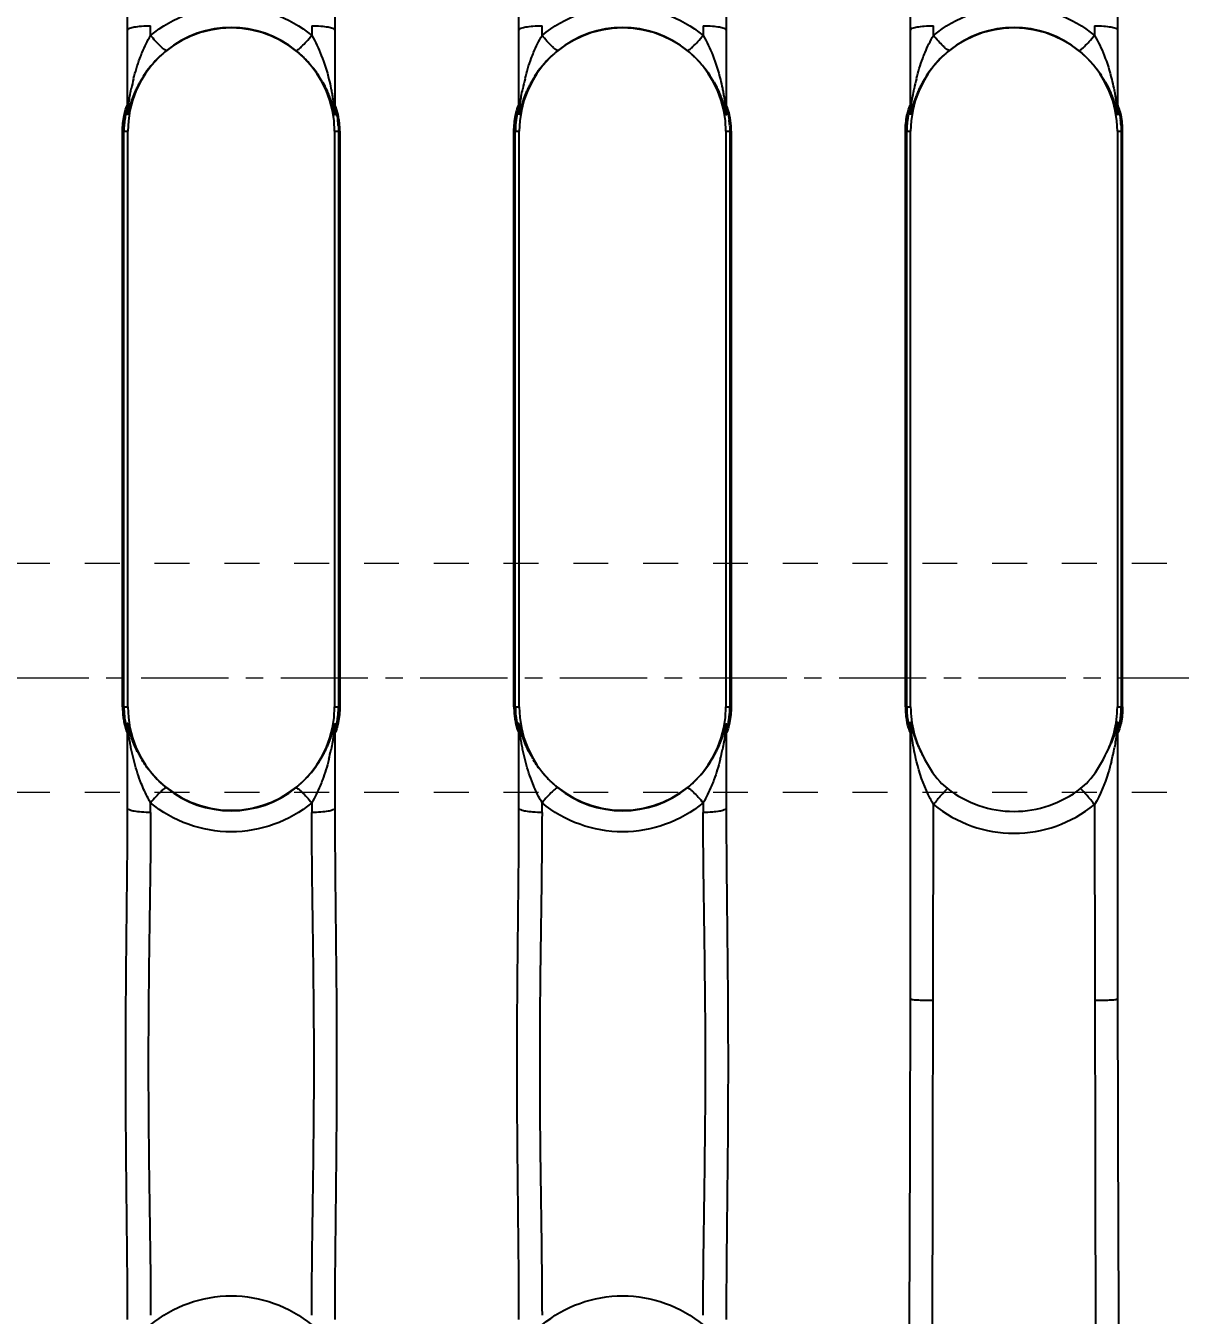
# Model space of a CAD drawing. Header units: millimetres. Extents: x 1147 to 12155, y -6137 to -4403.
# Drawn here: x 4132.5 to 4182.9, y -5241.6 to -5185.3 of the extents above; entities that cross this region are included whole.
import ezdxf

# ---------------------------------------------------------------- set-up
doc = ezdxf.new("R2010")
doc.units = ezdxf.units.MM
doc.header["$LTSCALE"] = 16.335
doc.header["$PDMODE"] = 3
doc.header["$PDSIZE"] = 0.3125
doc.linetypes.add('CENTER', pattern=[0.6, 0.375, -0.075, 0.075, -0.075])
doc.linetypes.add('HIDDEN', pattern=[0.2, 0.1, -0.1])
doc.layers.get('0').update_dxf_attribs({"linetype": 'CONTINUOUS'})
doc.layers.get('Defpoints').update_dxf_attribs({"linetype": 'CONTINUOUS'})
doc.layers.add('cool', color=153, linetype='HIDDEN', lineweight=9)
doc.layers.add('DEFAULT_2', color=8, linetype='HIDDEN')
doc.styles.get("Standard").update_dxf_attribs({"font": 'txt', "width": 0.8})
doc.dimstyles.get("Standard").update_dxf_attribs({"dimtxt": 0.15625, "dimasz": 0.1875, "dimexe": 0.125, "dimexo": 0.0625, "dimtad": 0, "dimtih": 1, "dimtoh": 1, "dimdsep": 46, "dimtxsty": 'Standard', "dimcen": 0.09, "dimadec": 0, "dimazin": 0, "dimtp": 0.01, "dimtm": 0.01, "dimtfac": 1, "dimtofl": 0, "dimtmove": 0, "dimatfit": 3, "dimfxl": 0, "dimtolj": 1, "dimarcsym": 0})

# ---------------------------------------------------------------- blocks, each defined once
blk = doc.blocks.new('*D704')
at = {"color": 4, "lineweight": -2}
blk.add_line((4350.879, -5108.772), (4392.478, -5108.772), dxfattribs=at)
at = {"layer": 'Defpoints', "color": 0}
for p in [(4350.817, -5108.772), (4392.478, -5108.772), (4103.729, -5263.772)]:
    blk.add_point(p, dxfattribs=at)
at = {"color": 6, "insert": (4406.344, -5108.772), "char_height": 8, "attachment_point": 5}
blk.add_mtext('\\A1;155.00', dxfattribs=at)
blk = doc.blocks.new('*D705')
at = {"color": 4, "lineweight": -2}
blk.add_line((4348.791, -5058.772), (4392.478, -5058.772), dxfattribs=at)
at = {"layer": 'Defpoints', "color": 0}
for p in [(4348.729, -5058.772), (4392.478, -5058.772), (4103.729, -5263.772)]:
    blk.add_point(p, dxfattribs=at)
at = {"color": 6, "insert": (4406.878, -5058.772), "char_height": 8, "attachment_point": 5}
blk.add_mtext('\\A1;205.00', dxfattribs=at)
blk = doc.blocks.new('*D712')
at = {"color": 4, "lineweight": -2}
blk.add_line((4278.729, -5051.259), (4278.729, -5013.344), dxfattribs=at)
at = {"layer": 'Defpoints', "color": 0}
for p in [(4278.729, -5013.344), (4278.729, -5051.321), (4103.729, -5263.772)]:
    blk.add_point(p, dxfattribs=at)
at = {"color": 6, "insert": (4278.729, -4999.477), "char_height": 8, "attachment_point": 5, "rotation": 90}
blk.add_mtext('\\A1;175.00', dxfattribs=at)
blk = doc.blocks.new('*D713')
at = {"color": 4, "lineweight": -2}
blk.add_line((4348.729, -5054.498), (4348.729, -5013.344), dxfattribs=at)
at = {"layer": 'Defpoints', "color": 0}
for p in [(4348.729, -5013.344), (4348.729, -5054.56), (4103.729, -5263.772)]:
    blk.add_point(p, dxfattribs=at)
at = {"color": 6, "insert": (4348.729, -4998.41), "char_height": 8, "attachment_point": 5, "rotation": 90}
blk.add_mtext('\\A1;245.00', dxfattribs=at)
blk = doc.blocks.new('37')
at = {"layer": 'cool', "ltscale": 0.932966}
for p, q in [((1170, 55), (734.334, 55)), ((1170, 45), (734.334, 45))]:
    blk.add_line(p, q, dxfattribs=at)
at = {"layer": 'cool', "color": 1, "linetype": 'CENTER', "ltscale": 0.621977}
blk.add_line((1183.887, 50), (720, 50), dxfattribs=at)

msp = doc.modelspace()

# ---------------------------------------------------------------- linework, layer by layer
at = {"color": 7, "linetype": 'Continuous'}
for p, q in [((4137.916, -5185.71), (4137.916, -5185.287)), ((4144.954, -5185.287), (4144.954, -5185.71)), ((4155.009, -5185.71), (4155.009, -5185.287)), ((4162.048, -5185.287), (4162.048, -5185.71)), ((4172.103, -5185.71), (4172.103, -5185.287)), ((4179.141, -5185.287), (4179.141, -5185.71)), ((4136.91, -5189.007), (4136.91, -5185.467)), ((4145.96, -5185.467), (4145.96, -5189.007)), ((4154.004, -5189.007), (4154.004, -5185.467)), ((4163.053, -5185.467), (4163.053, -5189.007)), ((4171.097, -5189.007), (4171.097, -5185.467)), ((4180.147, -5185.467), (4180.147, -5189.007)), ((4136.692, -5215.032), (4136.692, -5189.895)), ((4136.692, -5189.895), (4136.921, -5189.895)), ((4136.75, -5215.032), (4136.75, -5189.895)), ((4136.921, -5215.032), (4136.921, -5189.895)), ((4145.949, -5189.895), (4145.949, -5215.032)), ((4145.949, -5189.895), (4146.179, -5189.895)), ((4146.12, -5189.895), (4146.12, -5215.032)), ((4146.179, -5189.895), (4146.179, -5215.032)), ((4153.785, -5215.032), (4153.785, -5189.895)), ((4153.785, -5189.895), (4154.015, -5189.895)), ((4153.844, -5215.032), (4153.844, -5189.895)), ((4154.015, -5215.032), (4154.015, -5189.895)), ((4163.042, -5189.895), (4163.042, -5215.032)), ((4163.042, -5189.895), (4163.272, -5189.895)), ((4163.214, -5189.895), (4163.214, -5215.032)), ((4163.272, -5189.895), (4163.272, -5215.032)), ((4170.879, -5215.032), (4170.879, -5189.895)), ((4170.879, -5189.895), (4171.108, -5189.895)), ((4170.937, -5215.032), (4170.937, -5189.895)), ((4171.108, -5215.032), (4171.108, -5189.895)), ((4180.136, -5189.895), (4180.136, -5215.032)), ((4180.136, -5189.895), (4180.366, -5189.895)), ((4180.307, -5189.895), (4180.307, -5215.032)), ((4180.366, -5215.032), (4180.366, -5189.895)), ((4136.692, -5215.032), (4136.921, -5215.032)), ((4145.949, -5215.032), (4146.179, -5215.032)), ((4153.785, -5215.032), (4154.015, -5215.032)), ((4163.042, -5215.032), (4163.272, -5215.032)), ((4170.879, -5215.032), (4171.108, -5215.032)), ((4180.136, -5215.032), (4180.366, -5215.032)), ((4136.91, -5219.46), (4136.91, -5215.92)), ((4145.96, -5215.92), (4145.96, -5219.46)), ((4154.004, -5219.46), (4154.004, -5215.92)), ((4163.053, -5215.92), (4163.053, -5219.46)), ((4171.097, -5227.794), (4171.097, -5215.859)), ((4180.147, -5215.859), (4180.147, -5227.794)), ((4137.916, -5219.64), (4137.916, -5219.217)), ((4144.954, -5219.217), (4144.954, -5219.64)), ((4155.009, -5219.64), (4155.009, -5219.217)), ((4162.048, -5219.217), (4162.048, -5219.64)), ((4172.041, -5258.772), (4172.103, -5219.292)), ((4179.141, -5219.292), (4179.203, -5258.772))]:
    msp.add_line(p, q, dxfattribs=at)
for centre, radius, start, end in [((4141.435, -5189.895), 4.514, 0, 180), ((4141.435, -5189.842), 4.481, 50.8645, 129.1355), ((4158.529, -5189.895), 4.514, 0, 180), ((4158.529, -5189.842), 4.481, 50.8645, 129.1355), ((4175.622, -5189.895), 4.514, 0, 180), ((4175.622, -5189.842), 4.481, 50.8645, 129.1355), ((4146.252, -5189.893), 9.364, 165.801, 168.5758), ((4163.345, -5189.893), 9.364, 165.801, 168.5758), ((4180.439, -5189.893), 9.364, 165.801, 168.5758), ((4135.875, -5188.782), 1.035, 348.0413, 359.9855), ((4146.994, -5188.782), 1.035, 180.0136, 191.9603), ((4152.969, -5188.782), 1.035, 348.0413, 359.9855), ((4164.088, -5188.782), 1.035, 180.0136, 191.9603), ((4170.062, -5188.782), 1.035, 348.0413, 359.9855), ((4181.182, -5188.782), 1.035, 180.0207, 191.9619), ((4112.738, -5190.072), 24.174, 2.1155, 2.5502), ((4135.918, -5189.008), 0.992, 350.0929, 0.0811), ((4146.952, -5189.008), 0.992, 179.9201, 189.9059), ((4171.23, -5190.113), 25.272, 177.7374, 177.8828), ((4169.05, -5190.026), 23.091, 177.4423, 177.7382), ((4129.832, -5190.072), 24.174, 2.1155, 2.5502), ((4153.012, -5189.008), 0.992, 350.0929, 0.0811), ((4164.046, -5189.008), 0.992, 179.9201, 189.9059), ((4188.323, -5190.113), 25.272, 177.7374, 177.8828), ((4186.144, -5190.026), 23.091, 177.4423, 177.7382), ((4149.068, -5189.988), 22.03, 2.1049, 2.5802), ((4170.101, -5189.006), 0.997, 350.0466, 359.9882), ((4181.144, -5189.006), 0.997, 180.0114, 189.9533), ((4202.193, -5189.988), 22.046, 177.7295, 177.895), ((4202.788, -5190.014), 22.641, 177.424, 177.7254), ((4142.09, -5189.925), 4.031, 4.0408, 7.3098), ((4159.184, -5189.925), 4.031, 4.0408, 7.3098), ((4176.277, -5189.925), 4.031, 4.0409, 7.3098), ((4141.435, -5215.032), 4.514, 180, 0), ((4158.529, -5215.032), 4.514, 180, 0), ((4175.622, -5215.032), 4.514, 180, 208.095), ((4175.622, -5215.032), 4.514, 331.9003, 0), ((4111.64, -5214.814), 25.272, 357.7374, 357.8828), ((4135.902, -5215.922), 1.008, 0.0609, 9.8902), ((4146.952, -5215.919), 0.992, 170.0929, 180.0812), ((4170.132, -5214.855), 24.174, 182.1155, 182.5502), ((4128.734, -5214.814), 25.272, 357.7374, 357.8828), ((4152.996, -5215.922), 1.008, 0.0609, 9.8902), ((4164.046, -5215.919), 0.992, 170.0929, 180.0812), ((4187.225, -5214.855), 24.174, 182.1155, 182.5502), ((4149.285, -5214.948), 21.812, 357.4164, 357.8109), ((4149.049, -5214.94), 22.048, 357.8136, 358.0275), ((4201.801, -5214.954), 21.653, 181.9711, 182.3942), ((4113.82, -5214.901), 23.091, 357.4423, 357.7382), ((4135.876, -5216.145), 1.035, 0.0136, 11.9603), ((4146.995, -5216.145), 1.035, 168.0412, 179.986), ((4130.914, -5214.901), 23.091, 357.4423, 357.7382), ((4152.969, -5216.145), 1.035, 0.0136, 11.9603), ((4164.088, -5216.145), 1.035, 168.0412, 179.986), ((4170.062, -5216.146), 1.035, 4.0038, 11.9625), ((4181.182, -5216.145), 1.035, 168.0405, 176.0034), ((4203.745, -5214.871), 23.6, 182.399, 182.5752), ((4136.624, -5215.036), 9.359, 345.7983, 348.5588), ((4153.717, -5215.036), 9.359, 345.7983, 348.5588), ((4175.759, -5214.825), 4.733, 205.5749, 209.5312), ((4175.349, -5214.753), 4.887, 330.5216, 333.608), ((4170.436, -5215.071), 9.727, 346.0175, 349.7372), ((4141.435, -5215.085), 4.481, 230.8647, 309.1354), ((4158.529, -5215.085), 4.481, 230.8656, 309.1337), ((4175.622, -5214.977), 5.568, 230.8011, 309.2006)]:
    msp.add_arc(centre, radius, start, end, dxfattribs=at)
for points, knots in [([(4136.91, -5185.467), (4136.91, -5183.612), (4136.86, -5179.893), (4136.816, -5174.309), (4136.86, -5168.726), (4136.91, -5165.007), (4136.91, -5163.152)], [0, 0, 0, 0, 0.249324, 0.499998, 0.750687, 1, 1, 1, 1]), ([(4145.96, -5163.152), (4145.96, -5165.007), (4146.011, -5168.726), (4146.054, -5174.309), (4146.01, -5179.893), (4145.96, -5183.612), (4145.96, -5185.467)], [0, 0, 0, 0, 0.249311, 0.500002, 0.750674, 1, 1, 1, 1]), ([(4154.004, -5185.467), (4154.004, -5183.612), (4153.953, -5179.893), (4153.909, -5174.309), (4153.953, -5168.726), (4154.004, -5165.007), (4154.004, -5163.152)], [0, 0, 0, 0, 0.249324, 0.499998, 0.750687, 1, 1, 1, 1]), ([(4163.053, -5163.152), (4163.053, -5165.007), (4163.104, -5168.726), (4163.148, -5174.309), (4163.104, -5179.893), (4163.053, -5183.612), (4163.053, -5185.467)], [0, 0, 0, 0, 0.249311, 0.500002, 0.750674, 1, 1, 1, 1]), ([(4171.097, -5185.467), (4171.097, -5183.612), (4171.047, -5179.893), (4171.003, -5174.309), (4171.047, -5168.726), (4171.097, -5165.007), (4171.097, -5163.152)], [0, 0, 0, 0, 0.249324, 0.499998, 0.750687, 1, 1, 1, 1]), ([(4180.147, -5163.152), (4180.147, -5165.007), (4180.197, -5168.726), (4180.242, -5174.31), (4180.198, -5179.893), (4180.147, -5183.612), (4180.147, -5185.467)], [0, 0, 0, 0, 0.249332, 0.5, 0.750668, 1, 1, 1, 1]), ([(4137.916, -5185.71), (4138.403, -5185.307), (4139.527, -5184.662), (4141.435, -5184.328), (4143.344, -5184.662), (4144.467, -5185.307), (4144.954, -5185.71)], [0, 0, 0, 0, 0.249605, 0.500006, 0.750405, 1, 1, 1, 1]), ([(4155.009, -5185.71), (4155.496, -5185.307), (4156.62, -5184.662), (4158.529, -5184.328), (4160.437, -5184.662), (4161.561, -5185.307), (4162.048, -5185.71)], [0, 0, 0, 0, 0.249605, 0.500006, 0.750405, 1, 1, 1, 1]), ([(4172.103, -5185.71), (4172.59, -5185.307), (4173.714, -5184.662), (4175.622, -5184.328), (4177.531, -5184.662), (4178.654, -5185.307), (4179.141, -5185.71)], [0, 0, 0, 0, 0.249605, 0.500006, 0.750405, 1, 1, 1, 1]), ([(4136.91, -5185.467), (4136.91, -5185.43), (4137.04, -5185.371), (4137.228, -5185.332), (4137.548, -5185.294), (4137.782, -5185.287), (4137.916, -5185.287)], [0, 0, 0, 0, 0.105188, 0.315079, 0.615705, 1, 1, 1, 1]), ([(4144.954, -5185.287), (4145.088, -5185.287), (4145.323, -5185.294), (4145.642, -5185.332), (4145.83, -5185.371), (4145.96, -5185.43), (4145.96, -5185.467)], [0, 0, 0, 0, 0.384295, 0.684921, 0.894812, 1, 1, 1, 1]), ([(4154.004, -5185.467), (4154.004, -5185.43), (4154.134, -5185.371), (4154.322, -5185.332), (4154.641, -5185.294), (4154.876, -5185.287), (4155.009, -5185.287)], [0, 0, 0, 0, 0.105188, 0.315079, 0.615705, 1, 1, 1, 1]), ([(4162.048, -5185.287), (4162.181, -5185.287), (4162.416, -5185.294), (4162.736, -5185.332), (4162.923, -5185.371), (4163.053, -5185.43), (4163.053, -5185.467)], [0, 0, 0, 0, 0.384295, 0.684921, 0.894812, 1, 1, 1, 1]), ([(4171.097, -5185.467), (4171.097, -5185.43), (4171.227, -5185.371), (4171.415, -5185.332), (4171.735, -5185.294), (4171.969, -5185.287), (4172.103, -5185.287)], [0, 0, 0, 0, 0.105188, 0.315079, 0.615705, 1, 1, 1, 1]), ([(4179.141, -5185.287), (4179.275, -5185.287), (4179.51, -5185.294), (4179.829, -5185.332), (4180.017, -5185.371), (4180.147, -5185.43), (4180.147, -5185.467)], [0, 0, 0, 0, 0.384295, 0.684921, 0.894812, 1, 1, 1, 1]), ([(4137.447, -5186.716), (4137.48, -5186.627), (4137.616, -5186.283), (4137.778, -5185.948), (4137.916, -5185.71)], [0, 0, 0, 0, 0.256404, 1, 1, 1, 1]), ([(4138.607, -5186.366), (4138.595, -5186.369), (4138.559, -5186.353), (4138.503, -5186.317), (4138.427, -5186.255), (4138.298, -5186.135), (4138.124, -5185.951), (4137.986, -5185.793), (4137.916, -5185.71)], [0, 0, 0, 0, 0.038918, 0.110646, 0.213333, 0.343087, 0.66087, 1, 1, 1, 1]), ([(4144.264, -5186.366), (4144.274, -5186.369), (4144.306, -5186.357), (4144.357, -5186.325), (4144.428, -5186.268), (4144.555, -5186.152), (4144.734, -5185.964), (4144.879, -5185.799), (4144.954, -5185.71)], [0, 0, 0, 0, 0.034384, 0.097734, 0.191301, 0.314583, 0.635993, 1, 1, 1, 1]), ([(4154.54, -5186.716), (4154.573, -5186.627), (4154.709, -5186.283), (4154.872, -5185.948), (4155.009, -5185.71)], [0, 0, 0, 0, 0.256404, 1, 1, 1, 1]), ([(4155.7, -5186.366), (4155.688, -5186.369), (4155.652, -5186.353), (4155.597, -5186.317), (4155.521, -5186.255), (4155.392, -5186.135), (4155.218, -5185.951), (4155.079, -5185.793), (4155.009, -5185.71)], [0, 0, 0, 0, 0.038918, 0.110646, 0.213333, 0.343087, 0.66087, 1, 1, 1, 1]), ([(4161.357, -5186.366), (4161.368, -5186.369), (4161.4, -5186.357), (4161.45, -5186.325), (4161.521, -5186.268), (4161.649, -5186.152), (4161.828, -5185.964), (4161.973, -5185.799), (4162.048, -5185.71)], [0, 0, 0, 0, 0.034384, 0.097734, 0.191301, 0.314583, 0.635993, 1, 1, 1, 1]), ([(4171.634, -5186.716), (4171.667, -5186.627), (4171.803, -5186.283), (4171.965, -5185.948), (4172.103, -5185.71)], [0, 0, 0, 0, 0.256404, 1, 1, 1, 1]), ([(4172.794, -5186.366), (4172.782, -5186.369), (4172.746, -5186.353), (4172.69, -5186.317), (4172.614, -5186.255), (4172.485, -5186.135), (4172.311, -5185.951), (4172.173, -5185.793), (4172.103, -5185.71)], [0, 0, 0, 0, 0.038918, 0.110646, 0.213333, 0.343087, 0.66087, 1, 1, 1, 1]), ([(4178.451, -5186.366), (4178.461, -5186.369), (4178.493, -5186.357), (4178.544, -5186.325), (4178.615, -5186.268), (4178.742, -5186.152), (4178.921, -5185.964), (4179.066, -5185.799), (4179.141, -5185.71)], [0, 0, 0, 0, 0.034384, 0.097734, 0.191301, 0.314583, 0.635993, 1, 1, 1, 1]), ([(4138.607, -5186.366), (4138.507, -5186.447), (4138.127, -5186.782), (4137.799, -5187.177), (4137.594, -5187.494)], [0, 0, 0, 0, 0.252974, 1, 1, 1, 1]), ([(4155.7, -5186.366), (4155.601, -5186.447), (4155.22, -5186.782), (4154.893, -5187.177), (4154.687, -5187.494)], [0, 0, 0, 0, 0.252974, 1, 1, 1, 1]), ([(4172.794, -5186.366), (4172.694, -5186.447), (4172.314, -5186.782), (4171.986, -5187.177), (4171.781, -5187.494)], [0, 0, 0, 0, 0.252974, 1, 1, 1, 1]), ([(4145.705, -5187.628), (4145.737, -5187.757), (4145.781, -5187.951), (4145.832, -5188.212), (4145.866, -5188.407), (4145.896, -5188.603), (4145.918, -5188.76), (4145.935, -5188.897), (4145.943, -5188.955), (4145.957, -5189.075), (4145.96, -5189.019), (4145.96, -5189.007)], [0, 0, 0, 0, 0.269433, 0.403924, 0.538166, 0.671965, 0.804684, 0.869898, 0.931992, 0.974014, 1, 1, 1, 1]), ([(4162.799, -5187.628), (4162.831, -5187.757), (4162.875, -5187.951), (4162.925, -5188.212), (4162.959, -5188.407), (4162.99, -5188.603), (4163.011, -5188.76), (4163.028, -5188.897), (4163.037, -5188.955), (4163.05, -5189.075), (4163.053, -5189.019), (4163.053, -5189.007)], [0, 0, 0, 0, 0.269433, 0.403924, 0.538166, 0.671965, 0.804684, 0.869898, 0.931992, 0.974014, 1, 1, 1, 1]), ([(4179.892, -5187.628), (4179.924, -5187.757), (4179.968, -5187.951), (4180.019, -5188.212), (4180.053, -5188.407), (4180.083, -5188.603), (4180.105, -5188.76), (4180.122, -5188.897), (4180.13, -5188.955), (4180.144, -5189.075), (4180.147, -5189.019), (4180.147, -5189.007)], [0, 0, 0, 0, 0.269433, 0.403925, 0.538166, 0.671965, 0.804685, 0.869898, 0.931993, 0.974015, 1, 1, 1, 1]), ([(4136.91, -5189.007), (4136.91, -5189.12), (4136.973, -5188.583), (4137.009, -5188.384), (4137.051, -5188.145), (4137.073, -5188.038)], [0, 0, 0, 0, 0.34385, 0.666576, 1, 1, 1, 1]), ([(4154.004, -5189.007), (4154.004, -5189.12), (4154.066, -5188.583), (4154.102, -5188.384), (4154.145, -5188.145), (4154.166, -5188.038)], [0, 0, 0, 0, 0.34385, 0.666576, 1, 1, 1, 1]), ([(4171.097, -5189.007), (4171.097, -5189.12), (4171.16, -5188.583), (4171.196, -5188.384), (4171.238, -5188.145), (4171.26, -5188.038)], [0, 0, 0, 0, 0.34385, 0.666576, 1, 1, 1, 1]), ([(4136.881, -5188.794), (4136.887, -5188.782), (4136.901, -5188.744), (4136.91, -5188.775), (4136.91, -5188.782)], [0, 0, 0, 0, 0.641827, 1, 1, 1, 1]), ([(4146.179, -5189.895), (4146.179, -5189.813), (4146.173, -5189.65), (4146.151, -5189.424), (4146.109, -5189.197), (4146.081, -5189.047), (4145.96, -5188.694), (4145.96, -5188.782)], [0, 0, 0, 0, 0.215172, 0.421412, 0.609621, 0.770699, 1, 1, 1, 1]), ([(4153.975, -5188.794), (4153.981, -5188.782), (4153.994, -5188.744), (4154.004, -5188.775), (4154.004, -5188.782)], [0, 0, 0, 0, 0.641827, 1, 1, 1, 1]), ([(4163.272, -5189.895), (4163.272, -5189.813), (4163.266, -5189.65), (4163.244, -5189.424), (4163.202, -5189.197), (4163.175, -5189.047), (4163.053, -5188.694), (4163.053, -5188.782)], [0, 0, 0, 0, 0.215172, 0.421412, 0.609621, 0.770699, 1, 1, 1, 1]), ([(4171.068, -5188.794), (4171.074, -5188.782), (4171.088, -5188.744), (4171.097, -5188.775), (4171.097, -5188.782)], [0, 0, 0, 0, 0.641826, 1, 1, 1, 1]), ([(4180.176, -5188.794), (4180.17, -5188.782), (4180.157, -5188.744), (4180.147, -5188.775), (4180.147, -5188.782)], [0, 0, 0, 0, 0.642381, 1, 1, 1, 1]), ([(4136.692, -5189.895), (4136.692, -5189.661), (4136.722, -5189.338), (4136.814, -5188.976), (4136.858, -5188.842), (4136.881, -5188.794)], [0, 0, 0, 0, 0.624758, 0.85802, 1, 1, 1, 1]), ([(4136.888, -5188.996), (4136.888, -5188.991), (4136.885, -5188.973), (4136.86, -5189.012), (4136.851, -5189.061), (4136.819, -5189.171), (4136.796, -5189.309), (4136.782, -5189.415), (4136.775, -5189.473)], [0, 0, 0, 0, 0.030803, 0.058491, 0.180435, 0.388705, 0.667761, 1, 1, 1, 1]), ([(4145.982, -5188.996), (4145.983, -5188.991), (4145.984, -5188.975), (4146.009, -5189.004), (4146.015, -5189.05), (4146.045, -5189.143), (4146.067, -5189.266), (4146.081, -5189.361), (4146.088, -5189.412)], [0, 0, 0, 0, 0.034043, 0.059513, 0.177445, 0.383241, 0.662653, 1, 1, 1, 1]), ([(4153.785, -5189.895), (4153.785, -5189.661), (4153.816, -5189.338), (4153.907, -5188.976), (4153.952, -5188.842), (4153.975, -5188.794)], [0, 0, 0, 0, 0.624758, 0.85802, 1, 1, 1, 1]), ([(4153.981, -5188.996), (4153.981, -5188.991), (4153.979, -5188.973), (4153.953, -5189.012), (4153.944, -5189.061), (4153.913, -5189.171), (4153.89, -5189.309), (4153.875, -5189.415), (4153.869, -5189.473)], [0, 0, 0, 0, 0.030803, 0.058491, 0.180435, 0.388705, 0.667761, 1, 1, 1, 1]), ([(4163.076, -5188.996), (4163.076, -5188.991), (4163.077, -5188.975), (4163.102, -5189.004), (4163.109, -5189.05), (4163.138, -5189.143), (4163.16, -5189.266), (4163.175, -5189.361), (4163.181, -5189.412)], [0, 0, 0, 0, 0.034043, 0.059513, 0.177445, 0.383241, 0.662653, 1, 1, 1, 1]), ([(4170.879, -5189.895), (4170.879, -5189.661), (4170.909, -5189.338), (4171.001, -5188.976), (4171.045, -5188.842), (4171.068, -5188.794)], [0, 0, 0, 0, 0.624758, 0.85802, 1, 1, 1, 1]), ([(4171.075, -5188.996), (4171.075, -5188.991), (4171.072, -5188.973), (4171.047, -5189.012), (4171.038, -5189.061), (4171.006, -5189.171), (4170.983, -5189.309), (4170.969, -5189.415), (4170.962, -5189.473)], [0, 0, 0, 0, 0.030803, 0.058491, 0.180435, 0.388705, 0.667761, 1, 1, 1, 1]), ([(4180.169, -5188.996), (4180.17, -5188.991), (4180.171, -5188.975), (4180.196, -5189.004), (4180.202, -5189.05), (4180.232, -5189.143), (4180.254, -5189.266), (4180.268, -5189.361), (4180.275, -5189.412)], [0, 0, 0, 0, 0.034041, 0.059512, 0.177444, 0.383239, 0.662651, 1, 1, 1, 1]), ([(4180.366, -5189.895), (4180.366, -5189.661), (4180.335, -5189.338), (4180.243, -5188.976), (4180.199, -5188.842), (4180.176, -5188.794)], [0, 0, 0, 0, 0.624553, 0.857924, 1, 1, 1, 1]), ([(4136.775, -5189.473), (4136.771, -5189.507), (4136.757, -5189.647), (4136.75, -5189.788), (4136.75, -5189.895)], [0, 0, 0, 0, 0.240834, 1, 1, 1, 1]), ([(4153.869, -5189.473), (4153.865, -5189.507), (4153.851, -5189.647), (4153.844, -5189.788), (4153.844, -5189.895)], [0, 0, 0, 0, 0.240834, 1, 1, 1, 1]), ([(4170.962, -5189.473), (4170.958, -5189.507), (4170.944, -5189.647), (4170.937, -5189.788), (4170.937, -5189.895)], [0, 0, 0, 0, 0.240834, 1, 1, 1, 1]), ([(4136.692, -5215.032), (4136.692, -5215.114), (4136.698, -5215.277), (4136.719, -5215.503), (4136.762, -5215.73), (4136.789, -5215.881), (4136.91, -5216.233), (4136.91, -5216.145)], [0, 0, 0, 0, 0.215053, 0.421757, 0.609813, 0.770749, 1, 1, 1, 1]), ([(4136.75, -5215.032), (4136.75, -5215.095), (4136.755, -5215.226), (4136.768, -5215.468), (4136.88, -5216.112), (4136.888, -5215.931)], [0, 0, 0, 0, 0.205311, 0.405114, 1, 1, 1, 1]), ([(4146.179, -5215.032), (4146.179, -5215.266), (4146.148, -5215.589), (4146.056, -5215.952), (4146.012, -5216.086), (4145.989, -5216.134)], [0, 0, 0, 0, 0.625051, 0.858243, 1, 1, 1, 1]), ([(4146.095, -5215.453), (4146.099, -5215.42), (4146.113, -5215.28), (4146.12, -5215.139), (4146.12, -5215.032)], [0, 0, 0, 0, 0.240886, 1, 1, 1, 1]), ([(4153.785, -5215.032), (4153.785, -5215.114), (4153.791, -5215.277), (4153.813, -5215.503), (4153.855, -5215.73), (4153.883, -5215.881), (4154.004, -5216.233), (4154.004, -5216.145)], [0, 0, 0, 0, 0.215053, 0.421757, 0.609813, 0.770749, 1, 1, 1, 1]), ([(4153.844, -5215.032), (4153.844, -5215.095), (4153.849, -5215.226), (4153.861, -5215.468), (4153.973, -5216.112), (4153.981, -5215.931)], [0, 0, 0, 0, 0.205311, 0.405114, 1, 1, 1, 1]), ([(4163.272, -5215.032), (4163.272, -5215.266), (4163.241, -5215.589), (4163.15, -5215.952), (4163.105, -5216.086), (4163.082, -5216.134)], [0, 0, 0, 0, 0.625051, 0.858243, 1, 1, 1, 1]), ([(4163.189, -5215.453), (4163.193, -5215.42), (4163.207, -5215.28), (4163.214, -5215.139), (4163.214, -5215.032)], [0, 0, 0, 0, 0.240886, 1, 1, 1, 1]), ([(4170.879, -5215.032), (4170.879, -5215.114), (4170.885, -5215.277), (4170.906, -5215.503), (4170.949, -5215.73), (4170.976, -5215.881), (4171.097, -5216.233), (4171.097, -5216.145)], [0, 0, 0, 0, 0.215053, 0.421757, 0.609813, 0.770749, 1, 1, 1, 1]), ([(4170.937, -5215.032), (4170.937, -5215.15), (4170.951, -5215.375), (4170.98, -5215.622), (4171.021, -5215.808), (4171.031, -5215.861), (4171.068, -5215.96), (4171.074, -5215.942)], [0, 0, 0, 0, 0.382115, 0.715118, 0.843957, 0.938398, 1, 1, 1, 1]), ([(4180.366, -5215.032), (4180.366, -5215.267), (4180.335, -5215.591), (4180.242, -5215.955), (4180.198, -5216.088), (4180.175, -5216.135)], [0, 0, 0, 0, 0.62643, 0.859562, 1, 1, 1, 1]), ([(4180.282, -5215.453), (4180.286, -5215.42), (4180.3, -5215.28), (4180.307, -5215.139), (4180.307, -5215.032)], [0, 0, 0, 0, 0.240886, 1, 1, 1, 1]), ([(4145.96, -5215.92), (4145.96, -5215.807), (4145.897, -5216.346), (4145.861, -5216.545), (4145.819, -5216.785), (4145.797, -5216.892)], [0, 0, 0, 0, 0.344427, 0.666857, 1, 1, 1, 1]), ([(4145.982, -5215.931), (4145.983, -5215.936), (4145.985, -5215.954), (4146.011, -5215.915), (4146.02, -5215.866), (4146.051, -5215.756), (4146.074, -5215.618), (4146.089, -5215.511), (4146.095, -5215.453)], [0, 0, 0, 0, 0.030725, 0.05846, 0.180454, 0.388744, 0.667802, 1, 1, 1, 1]), ([(4163.053, -5215.92), (4163.053, -5215.807), (4162.991, -5216.346), (4162.955, -5216.545), (4162.912, -5216.785), (4162.89, -5216.892)], [0, 0, 0, 0, 0.344427, 0.666857, 1, 1, 1, 1]), ([(4163.076, -5215.931), (4163.076, -5215.936), (4163.079, -5215.954), (4163.104, -5215.915), (4163.113, -5215.866), (4163.144, -5215.756), (4163.168, -5215.618), (4163.182, -5215.511), (4163.189, -5215.453)], [0, 0, 0, 0, 0.030725, 0.05846, 0.180454, 0.388744, 0.667802, 1, 1, 1, 1]), ([(4171.369, -5217.416), (4171.331, -5217.264), (4171.265, -5216.974), (4171.178, -5216.452), (4171.152, -5216.278), (4171.097, -5215.793), (4171.097, -5215.859)], [0, 0, 0, 0, 0.29827, 0.592692, 0.874293, 1, 1, 1, 1]), ([(4180.147, -5215.859), (4180.147, -5215.744), (4180.094, -5216.278), (4180.061, -5216.476), (4180.025, -5216.702), (4180.007, -5216.804)], [0, 0, 0, 0, 0.361111, 0.675634, 1, 1, 1, 1]), ([(4180.169, -5215.931), (4180.17, -5215.936), (4180.172, -5215.954), (4180.198, -5215.915), (4180.207, -5215.866), (4180.238, -5215.756), (4180.261, -5215.618), (4180.276, -5215.511), (4180.282, -5215.453)], [0, 0, 0, 0, 0.030725, 0.05846, 0.180454, 0.388744, 0.667802, 1, 1, 1, 1]), ([(4137.207, -5217.461), (4137.166, -5217.307), (4137.11, -5217.075), (4137.047, -5216.764), (4137.007, -5216.534), (4136.971, -5216.306), (4136.948, -5216.128), (4136.929, -5215.987), (4136.926, -5215.936), (4136.91, -5215.871), (4136.91, -5215.909), (4136.91, -5215.92)], [0, 0, 0, 0, 0.292118, 0.43776, 0.581279, 0.721057, 0.856797, 0.920099, 0.965443, 0.979589, 1, 1, 1, 1]), ([(4145.989, -5216.134), (4145.983, -5216.145), (4145.969, -5216.183), (4145.96, -5216.152), (4145.96, -5216.145)], [0, 0, 0, 0, 0.639552, 1, 1, 1, 1]), ([(4154.301, -5217.461), (4154.259, -5217.307), (4154.203, -5217.075), (4154.141, -5216.764), (4154.1, -5216.534), (4154.065, -5216.306), (4154.042, -5216.128), (4154.022, -5215.987), (4154.02, -5215.936), (4154.004, -5215.871), (4154.004, -5215.909), (4154.004, -5215.92)], [0, 0, 0, 0, 0.292118, 0.43776, 0.581278, 0.721057, 0.856797, 0.920099, 0.965443, 0.979589, 1, 1, 1, 1]), ([(4163.082, -5216.134), (4163.077, -5216.145), (4163.063, -5216.183), (4163.053, -5216.152), (4163.053, -5216.145)], [0, 0, 0, 0, 0.639552, 1, 1, 1, 1]), ([(4180.175, -5216.135), (4180.169, -5216.146), (4180.155, -5216.182), (4180.147, -5216.152), (4180.147, -5216.145)], [0, 0, 0, 0, 0.626955, 1, 1, 1, 1]), ([(4144.264, -5218.561), (4144.363, -5218.48), (4144.743, -5218.145), (4145.071, -5217.751), (4145.276, -5217.433)], [0, 0, 0, 0, 0.252968, 1, 1, 1, 1]), ([(4161.357, -5218.561), (4161.457, -5218.48), (4161.837, -5218.145), (4162.165, -5217.751), (4162.37, -5217.433)], [0, 0, 0, 0, 0.252968, 1, 1, 1, 1]), ([(4172.103, -5219.292), (4172.021, -5219.151), (4171.709, -5218.554), (4171.492, -5217.911), (4171.369, -5217.416)], [0, 0, 0, 0, 0.242179, 1, 1, 1, 1]), ([(4171.64, -5217.158), (4171.852, -5217.555), (4172.153, -5218.088), (4172.593, -5218.503), (4172.712, -5218.594)], [0, 0, 0, 0, 0.749608, 1, 1, 1, 1]), ([(4178.532, -5218.594), (4178.651, -5218.502), (4179.091, -5218.087), (4179.392, -5217.555), (4179.604, -5217.158)], [0, 0, 0, 0, 0.250455, 1, 1, 1, 1]), ([(4179.874, -5217.421), (4179.833, -5217.587), (4179.653, -5218.233), (4179.393, -5218.86), (4179.141, -5219.292)], [0, 0, 0, 0, 0.255105, 1, 1, 1, 1]), ([(4137.916, -5219.217), (4137.878, -5219.152), (4137.727, -5218.878), (4137.597, -5218.593), (4137.509, -5218.373)], [0, 0, 0, 0, 0.242865, 1, 1, 1, 1]), ([(4138.607, -5218.561), (4138.596, -5218.558), (4138.564, -5218.571), (4138.514, -5218.602), (4138.442, -5218.659), (4138.315, -5218.775), (4138.136, -5218.963), (4137.991, -5219.128), (4137.916, -5219.217)], [0, 0, 0, 0, 0.034384, 0.097734, 0.191301, 0.314583, 0.635993, 1, 1, 1, 1]), ([(4144.264, -5218.561), (4144.276, -5218.558), (4144.312, -5218.574), (4144.367, -5218.61), (4144.443, -5218.673), (4144.572, -5218.792), (4144.746, -5218.976), (4144.884, -5219.134), (4144.954, -5219.217)], [0, 0, 0, 0, 0.038918, 0.110645, 0.213333, 0.343086, 0.66087, 1, 1, 1, 1]), ([(4145.424, -5218.211), (4145.39, -5218.3), (4145.254, -5218.644), (4145.092, -5218.979), (4144.954, -5219.217)], [0, 0, 0, 0, 0.256402, 1, 1, 1, 1]), ([(4155.009, -5219.217), (4154.972, -5219.152), (4154.821, -5218.878), (4154.691, -5218.593), (4154.603, -5218.373)], [0, 0, 0, 0, 0.242865, 1, 1, 1, 1]), ([(4155.7, -5218.561), (4155.69, -5218.558), (4155.658, -5218.57), (4155.607, -5218.602), (4155.536, -5218.659), (4155.409, -5218.775), (4155.23, -5218.963), (4155.085, -5219.128), (4155.009, -5219.217)], [0, 0, 0, 0, 0.034385, 0.097735, 0.191302, 0.314585, 0.635995, 1, 1, 1, 1]), ([(4161.357, -5218.561), (4161.369, -5218.558), (4161.405, -5218.574), (4161.46, -5218.61), (4161.537, -5218.673), (4161.666, -5218.792), (4161.839, -5218.976), (4161.978, -5219.134), (4162.048, -5219.217)], [0, 0, 0, 0, 0.038918, 0.110645, 0.213333, 0.343086, 0.66087, 1, 1, 1, 1]), ([(4162.517, -5218.211), (4162.484, -5218.3), (4162.348, -5218.644), (4162.185, -5218.979), (4162.048, -5219.217)], [0, 0, 0, 0, 0.256402, 1, 1, 1, 1]), ([(4172.103, -5219.292), (4172.216, -5219.154), (4172.415, -5218.918), (4172.619, -5218.686), (4172.712, -5218.594)], [0, 0, 0, 0, 0.576328, 1, 1, 1, 1]), ([(4172.712, -5218.594), (4173.124, -5218.912), (4174.057, -5219.419), (4175.622, -5219.682), (4177.188, -5219.419), (4178.121, -5218.912), (4178.532, -5218.594)], [0, 0, 0, 0, 0.250023, 0.5, 0.749971, 1, 1, 1, 1]), ([(4179.141, -5219.292), (4179.033, -5219.159), (4178.834, -5218.923), (4178.63, -5218.691), (4178.532, -5218.594)], [0, 0, 0, 0, 0.554752, 1, 1, 1, 1]), ([(4136.91, -5241.775), (4136.91, -5239.92), (4136.86, -5236.201), (4136.816, -5230.617), (4136.86, -5225.034), (4136.91, -5221.315), (4136.91, -5219.46)], [0, 0, 0, 0, 0.249324, 0.499998, 0.750687, 1, 1, 1, 1]), ([(4137.916, -5219.64), (4137.782, -5219.64), (4137.548, -5219.633), (4137.228, -5219.595), (4137.04, -5219.556), (4136.91, -5219.497), (4136.91, -5219.46)], [0, 0, 0, 0, 0.384296, 0.684921, 0.894812, 1, 1, 1, 1]), ([(4137.916, -5219.64), (4137.916, -5221.463), (4137.853, -5225.122), (4137.795, -5230.618), (4137.853, -5236.113), (4137.916, -5239.772), (4137.916, -5241.595)], [0, 0, 0, 0, 0.249107, 0.499999, 0.750892, 1, 1, 1, 1]), ([(4144.954, -5219.217), (4144.467, -5219.62), (4143.344, -5220.265), (4141.435, -5220.599), (4139.527, -5220.265), (4138.403, -5219.62), (4137.916, -5219.217)], [0, 0, 0, 0, 0.249605, 0.500006, 0.750405, 1, 1, 1, 1]), ([(4145.96, -5219.46), (4145.96, -5219.497), (4145.83, -5219.556), (4145.642, -5219.595), (4145.323, -5219.633), (4145.088, -5219.64), (4144.954, -5219.64)], [0, 0, 0, 0, 0.105188, 0.315079, 0.615704, 1, 1, 1, 1]), ([(4144.954, -5241.595), (4144.954, -5239.772), (4145.018, -5236.113), (4145.075, -5230.618), (4145.018, -5225.122), (4144.954, -5221.463), (4144.954, -5219.64)], [0, 0, 0, 0, 0.249108, 0.5, 0.750892, 1, 1, 1, 1]), ([(4145.96, -5219.46), (4145.96, -5221.315), (4146.011, -5225.034), (4146.054, -5230.617), (4146.01, -5236.201), (4145.96, -5239.92), (4145.96, -5241.775)], [0, 0, 0, 0, 0.249311, 0.500002, 0.750674, 1, 1, 1, 1]), ([(4154.004, -5241.775), (4154.004, -5239.92), (4153.953, -5236.201), (4153.909, -5230.617), (4153.953, -5225.034), (4154.004, -5221.315), (4154.004, -5219.46)], [0, 0, 0, 0, 0.249324, 0.499998, 0.750687, 1, 1, 1, 1]), ([(4155.009, -5219.64), (4154.876, -5219.64), (4154.641, -5219.633), (4154.322, -5219.595), (4154.134, -5219.556), (4154.004, -5219.497), (4154.004, -5219.46)], [0, 0, 0, 0, 0.384296, 0.684921, 0.894812, 1, 1, 1, 1]), ([(4155.009, -5219.64), (4155.009, -5221.463), (4154.946, -5225.122), (4154.889, -5230.618), (4154.946, -5236.113), (4155.009, -5239.772), (4155.009, -5241.595)], [0, 0, 0, 0, 0.249107, 0.499999, 0.750892, 1, 1, 1, 1]), ([(4162.048, -5219.217), (4161.561, -5219.62), (4160.437, -5220.265), (4158.529, -5220.599), (4156.62, -5220.265), (4155.496, -5219.62), (4155.009, -5219.217)], [0, 0, 0, 0, 0.249608, 0.500009, 0.750407, 1, 1, 1, 1]), ([(4163.053, -5219.46), (4163.053, -5219.497), (4162.923, -5219.556), (4162.736, -5219.595), (4162.416, -5219.633), (4162.181, -5219.64), (4162.048, -5219.64)], [0, 0, 0, 0, 0.105188, 0.315079, 0.615704, 1, 1, 1, 1]), ([(4162.048, -5241.595), (4162.048, -5239.772), (4162.111, -5236.113), (4162.169, -5230.618), (4162.111, -5225.122), (4162.048, -5221.463), (4162.048, -5219.64)], [0, 0, 0, 0, 0.249108, 0.5, 0.750892, 1, 1, 1, 1]), ([(4163.053, -5219.46), (4163.053, -5221.315), (4163.104, -5225.034), (4163.148, -5230.617), (4163.104, -5236.201), (4163.053, -5239.92), (4163.053, -5241.775)], [0, 0, 0, 0, 0.249311, 0.500002, 0.750674, 1, 1, 1, 1]), ([(4171.097, -5289.749), (4171.097, -5284.588), (4171.047, -5274.262), (4171.002, -5258.772), (4171.047, -5243.281), (4171.097, -5232.955), (4171.097, -5227.794)], [0, 0, 0, 0, 0.249914, 0.5, 0.750086, 1, 1, 1, 1]), ([(4172.103, -5227.859), (4171.97, -5227.859), (4171.78, -5227.857), (4171.543, -5227.849), (4171.399, -5227.841), (4171.283, -5227.832), (4171.187, -5227.823), (4171.137, -5227.811), (4171.098, -5227.803), (4171.097, -5227.794)], [0, 0, 0, 0, 0.395335, 0.561502, 0.70304, 0.821266, 0.913141, 0.97432, 1, 1, 1, 1]), ([(4180.147, -5227.794), (4180.146, -5227.803), (4180.107, -5227.811), (4180.057, -5227.823), (4179.962, -5227.832), (4179.845, -5227.841), (4179.701, -5227.849), (4179.464, -5227.857), (4179.275, -5227.859), (4179.141, -5227.859)], [0, 0, 0, 0, 0.02568, 0.086859, 0.178734, 0.29696, 0.438498, 0.604665, 1, 1, 1, 1]), ([(4180.147, -5227.794), (4180.147, -5232.955), (4180.197, -5243.281), (4180.242, -5258.772), (4180.197, -5274.262), (4180.147, -5284.588), (4180.147, -5289.749)], [0, 0, 0, 0, 0.249913, 0.5, 0.750087, 1, 1, 1, 1]), ([(4137.916, -5242.018), (4138.403, -5241.615), (4139.527, -5240.97), (4141.435, -5240.636), (4143.344, -5240.97), (4144.467, -5241.615), (4144.954, -5242.018)], [0, 0, 0, 0, 0.249605, 0.500006, 0.750405, 1, 1, 1, 1]), ([(4155.009, -5242.018), (4155.496, -5241.615), (4156.62, -5240.97), (4158.529, -5240.636), (4160.437, -5240.97), (4161.561, -5241.615), (4162.048, -5242.018)], [0, 0, 0, 0, 0.249607, 0.500006, 0.750406, 1, 1, 1, 1])]:
    msp.add_open_spline(points, degree=3, knots=knots, dxfattribs=at)
for points in [[(4144.954, -5185.71), (4145.115, -5185.988), (4145.253, -5186.281), (4145.371, -5186.58)], [(4162.048, -5185.71), (4162.208, -5185.988), (4162.346, -5186.281), (4162.465, -5186.58)], [(4179.141, -5185.71), (4179.302, -5185.988), (4179.44, -5186.281), (4179.558, -5186.58)], [(4137.173, -5187.596), (4137.249, -5187.298), (4137.339, -5187.004), (4137.447, -5186.716)], [(4145.371, -5186.58), (4145.506, -5186.921), (4145.616, -5187.272), (4145.705, -5187.628)], [(4154.267, -5187.596), (4154.342, -5187.298), (4154.433, -5187.004), (4154.54, -5186.716)], [(4162.465, -5186.58), (4162.6, -5186.921), (4162.71, -5187.272), (4162.799, -5187.628)], [(4171.36, -5187.596), (4171.436, -5187.298), (4171.526, -5187.004), (4171.634, -5186.716)], [(4179.558, -5186.58), (4179.693, -5186.921), (4179.803, -5187.272), (4179.892, -5187.628)], [(4146.111, -5189.641), (4146.117, -5189.725), (4146.12, -5189.81), (4146.12, -5189.895)], [(4163.204, -5189.641), (4163.21, -5189.725), (4163.214, -5189.81), (4163.214, -5189.895)], [(4180.298, -5189.641), (4180.304, -5189.725), (4180.307, -5189.81), (4180.307, -5189.895)], [(4137.509, -5218.373), (4137.39, -5218.076), (4137.29, -5217.77), (4137.207, -5217.461)], [(4145.697, -5217.332), (4145.622, -5217.629), (4145.531, -5217.923), (4145.424, -5218.211)], [(4154.603, -5218.373), (4154.484, -5218.076), (4154.384, -5217.77), (4154.301, -5217.461)], [(4162.79, -5217.332), (4162.715, -5217.629), (4162.625, -5217.923), (4162.517, -5218.211)]]:
    msp.add_open_spline(points, degree=3, dxfattribs=at)
at = {"layer": 'DEFAULT_2', "color": 8, "linetype": 'HIDDEN'}
for centre, radius, start, end in [((4141.595, -5190.079), 4.763, 147.1371, 150.6185), ((4141.279, -5190.077), 4.759, 29.1846, 32.6176), ((4158.688, -5190.079), 4.763, 147.1371, 150.6185), ((4158.373, -5190.077), 4.759, 29.1846, 32.6176), ((4175.782, -5190.079), 4.763, 147.1371, 150.6185), ((4175.466, -5190.077), 4.759, 29.1846, 32.6176), ((4170.113, -5215.86), 0.985, 0.0488, 9.4006), ((4181.129, -5215.859), 0.982, 170.5815, 179.9885), ((4170.068, -5216.145), 1.029, 0.0053, 4.0038), ((4181.176, -5216.145), 1.029, 176.0034, 179.9948), ((4175.465, -5214.814), 4.756, 333.6469, 337.8641), ((4141.588, -5214.852), 4.755, 206.8392, 210.8929), ((4141.276, -5214.848), 4.763, 327.1309, 330.6067), ((4158.681, -5214.852), 4.755, 206.8392, 210.8929), ((4158.369, -5214.848), 4.763, 327.1309, 330.6067)]:
    msp.add_arc(centre, radius, start, end, dxfattribs=at)
for points, knots in [([(4144.264, -5186.366), (4144.364, -5186.448), (4144.75, -5186.788), (4145.081, -5187.189), (4145.288, -5187.512)], [0, 0, 0, 0, 0.252717, 1, 1, 1, 1]), ([(4161.357, -5186.366), (4161.458, -5186.448), (4161.843, -5186.788), (4162.174, -5187.189), (4162.381, -5187.512)], [0, 0, 0, 0, 0.252717, 1, 1, 1, 1]), ([(4178.451, -5186.366), (4178.551, -5186.448), (4178.937, -5186.788), (4179.268, -5187.189), (4179.475, -5187.512)], [0, 0, 0, 0, 0.252717, 1, 1, 1, 1]), ([(4137.444, -5187.742), (4137.374, -5187.867), (4137.247, -5188.118), (4137.094, -5188.502), (4136.999, -5188.818), (4136.941, -5189.041), (4136.921, -5189.14), (4136.908, -5189.179)], [0, 0, 0, 0, 0.278546, 0.548723, 0.805103, 0.919661, 1, 1, 1, 1]), ([(4145.434, -5187.756), (4145.512, -5187.896), (4145.647, -5188.161), (4145.824, -5188.655), (4145.874, -5188.811), (4145.973, -5189.232), (4145.975, -5189.179)], [0, 0, 0, 0, 0.313687, 0.616206, 0.894524, 1, 1, 1, 1]), ([(4154.538, -5187.742), (4154.467, -5187.867), (4154.341, -5188.118), (4154.187, -5188.502), (4154.093, -5188.818), (4154.035, -5189.041), (4154.015, -5189.14), (4154.001, -5189.179)], [0, 0, 0, 0, 0.278546, 0.548723, 0.805103, 0.919661, 1, 1, 1, 1]), ([(4162.528, -5187.756), (4162.605, -5187.896), (4162.741, -5188.161), (4162.917, -5188.655), (4162.967, -5188.811), (4163.066, -5189.232), (4163.068, -5189.179)], [0, 0, 0, 0, 0.313687, 0.616206, 0.894524, 1, 1, 1, 1]), ([(4171.631, -5187.742), (4171.561, -5187.867), (4171.434, -5188.118), (4171.281, -5188.502), (4171.186, -5188.818), (4171.128, -5189.041), (4171.108, -5189.14), (4171.095, -5189.179)], [0, 0, 0, 0, 0.278546, 0.548723, 0.805103, 0.919661, 1, 1, 1, 1]), ([(4179.621, -5187.756), (4179.699, -5187.896), (4179.834, -5188.161), (4180.011, -5188.655), (4180.061, -5188.811), (4180.16, -5189.232), (4180.162, -5189.179)], [0, 0, 0, 0, 0.313687, 0.616206, 0.894524, 1, 1, 1, 1]), ([(4137.345, -5216.999), (4137.281, -5216.873), (4137.17, -5216.633), (4137.02, -5216.192), (4136.988, -5216.058), (4136.897, -5215.707), (4136.895, -5215.748)], [0, 0, 0, 0, 0.319038, 0.626564, 0.906686, 1, 1, 1, 1]), ([(4145.426, -5217.186), (4145.496, -5217.061), (4145.623, -5216.81), (4145.776, -5216.427), (4145.871, -5216.112), (4145.928, -5215.887), (4145.949, -5215.789), (4145.962, -5215.75)], [0, 0, 0, 0, 0.278231, 0.548124, 0.804319, 0.919028, 1, 1, 1, 1]), ([(4154.438, -5216.999), (4154.374, -5216.873), (4154.264, -5216.633), (4154.114, -5216.192), (4154.081, -5216.058), (4153.991, -5215.707), (4153.989, -5215.748)], [0, 0, 0, 0, 0.319038, 0.626564, 0.906686, 1, 1, 1, 1]), ([(4162.519, -5217.186), (4162.589, -5217.061), (4162.716, -5216.81), (4162.869, -5216.427), (4162.964, -5216.112), (4163.022, -5215.887), (4163.042, -5215.789), (4163.056, -5215.75)], [0, 0, 0, 0, 0.278231, 0.548124, 0.804319, 0.919028, 1, 1, 1, 1]), ([(4171.084, -5215.699), (4171.091, -5215.658), (4171.163, -5215.987), (4171.203, -5216.116), (4171.333, -5216.524), (4171.432, -5216.749), (4171.489, -5216.868)], [0, 0, 0, 0, 0.099503, 0.374356, 0.68003, 1, 1, 1, 1]), ([(4180.16, -5215.699), (4180.16, -5215.695), (4180.159, -5215.683), (4180.144, -5215.699), (4180.143, -5215.724), (4180.129, -5215.769), (4180.117, -5215.825), (4180.096, -5215.91), (4180.055, -5216.073), (4179.982, -5216.315), (4179.911, -5216.509), (4179.871, -5216.607)], [0, 0, 0, 0, 0.012178, 0.019722, 0.048243, 0.097488, 0.158495, 0.224418, 0.366579, 0.675376, 1, 1, 1, 1]), ([(4138.607, -5218.561), (4138.496, -5218.471), (4138.077, -5218.098), (4137.722, -5217.653), (4137.507, -5217.294)], [0, 0, 0, 0, 0.253738, 1, 1, 1, 1]), ([(4155.7, -5218.561), (4155.59, -5218.471), (4155.17, -5218.098), (4154.816, -5217.653), (4154.601, -5217.294)], [0, 0, 0, 0, 0.253738, 1, 1, 1, 1])]:
    msp.add_open_spline(points, degree=3, knots=knots, dxfattribs=at)

# ---------------------------------------------------------------- block references
msp.add_blockref('37', (3103.729, -5263.772))

# ---------------------------------------------------------------- dimensions: what is measured, and where the dimension line sits
for feature_location, offset, dtype, picture, middle in [((4348.729, -5054.56), (0, 41.216), 1, '*D713', (4348.729, -4998.41)), ((4278.729, -5051.321), (0, 37.977), 1, '*D712', (4278.729, -4999.477)), ((4348.729, -5058.772), (43.749, 0), 0, '*D705', (4406.878, -5058.772)), ((4350.817, -5108.772), (41.661, 0), 0, '*D704', (4406.344, -5108.772))]:
    dim = msp.add_ordinate_dim(feature_location=feature_location, offset=offset, dtype=dtype, origin=(4103.729, -5263.772), dimstyle='Standard', override={"dimtxt": 8, "dimasz": 10, "dimgap": 0, "dimtih": 0, "dimtoh": 0, "dimzin": 0, "dimcen": 0, "dimclrd": 4, "dimclre": 4, "dimclrt": 6, "dimadec": 2, "dimtp": 0, "dimtm": 0, "dimtzin": 0})
    dim.commit()
    dim.dimension.update_dxf_attribs({"geometry": picture, "text_midpoint": middle})

doc.saveas('drawing.dxf')
